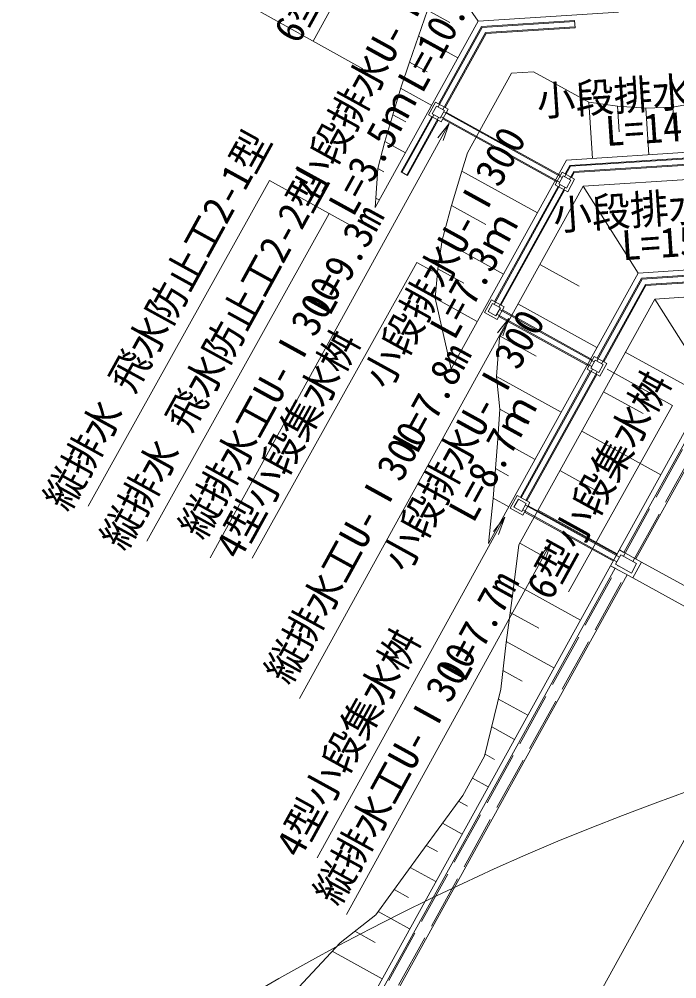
# Model space of a CAD drawing. Units: millimetres on the paper. Extents: x 0 to 420, y -60 to 297.
# Drawn here: x 99.6 to 172.5, y 134.7 to 241.1 of the extents above; entities that cross this region are included whole.
import ezdxf
from ezdxf.enums import TextEntityAlignment as Align

# ---------------------------------------------------------------- set-up
doc = ezdxf.new("R2010")
doc.units = ezdxf.units.MM
doc.linetypes.add('DASHED', pattern=[7.5, 6, -1.5])
for name, color, linetype, lineweight in [('_0-3_①．雨水', 7, 'Continuous', 9), ('①．雨水', 7, 'Continuous', 9), ('③．地下', 7, 'Continuous', 9), ('⑦．防火', 5, 'Continuous', 9), ('造成地', 7, 'Continuous', 9)]:
    doc.layers.add(name, color=color, linetype=linetype, lineweight=lineweight)
doc.styles.add('ＭＳ ゴシック', font='')
doc.styles.get('ＭＳ ゴシック').set_extended_font_data('MS Gothic')

msp = doc.modelspace()

# ---------------------------------------------------------------- linework, layer by layer
at = {"layer": '_0-3_①．雨水'}
for p, q in [((144.293, 260.408), (132.173, 238.636)), ((112.379, 249.655), (137.701, 235.559)), ((147.258, 229.504), (120.773, 181.367)), ((147.258, 229.504), (146.002, 227.912)), ((146.586, 227.591), (147.258, 229.504)), ((127.361, 223.173), (107.273, 187.086)), ((127.361, 223.173), (136.346, 218.171)), ((133.96, 219.5), (113.749, 183.195)), ((143.68, 214.089), (125.438, 181.32)), ((143.68, 214.089), (145.391, 213.136)), ((153.859, 207.877), (130.689, 165.765)), ((153.859, 207.877), (152.603, 206.285)), ((153.187, 205.964), (153.859, 207.877)), ((164.774, 202.251), (171.986, 198.236)), ((171.986, 198.236), (160.48, 177.567)), ((153.407, 185.852), (132.628, 148.086)), ((153.407, 185.852), (152.151, 184.261)), ((152.735, 183.939), (153.407, 185.852)), ((158.556, 183.051), (135.868, 141.815)), ((158.556, 183.051), (157.3, 181.46)), ((157.884, 181.138), (158.556, 183.051)), ((168.56, 180.877), (185.186, 171.729)), ((167.596, 179.125), (184.222, 169.977)), ((152.922, 113.089), (184.222, 169.977))]:
    msp.add_line(p, q, dxfattribs=at)
at = {"layer": '①．雨水'}
for p, q in [((161.144, 240.922), (150.847, 240.257)), ((161.151, 240.812), (150.915, 240.151)), ((161.144, 240.922), (161.197, 240.104)), ((146.044, 231.335), (150.915, 240.151)), ((146.092, 231.65), (150.847, 240.257)), ((146.569, 231.045), (151.281, 239.574)), ((146.81, 231.254), (151.348, 239.468)), ((161.19, 240.213), (151.281, 239.574)), ((161.197, 240.104), (151.348, 239.468)), ((144.977, 230.439), (145.751, 231.839)), ((145.385, 230.556), (145.869, 231.431)), ((145.751, 231.839), (147.151, 231.065)), ((145.869, 231.431), (146.744, 230.948)), ((146.26, 230.073), (146.744, 230.948)), ((146.378, 229.665), (147.151, 231.065)), ((141.934, 224.123), (145.319, 230.25)), ((142.03, 224.07), (145.56, 230.459)), ((142.555, 223.78), (146.085, 230.169)), ((142.651, 223.727), (146.036, 229.854)), ((144.977, 230.439), (146.378, 229.665)), ((145.385, 230.556), (146.26, 230.073)), ((146.357, 230.248), (159.486, 222.994)), ((146.566, 230.006), (159.17, 223.043)), ((146.647, 230.773), (159.776, 223.519)), ((146.963, 230.724), (159.567, 223.761)), ((187.923, 226.618), (160.617, 224.855)), ((188.229, 226.527), (160.684, 224.749)), ((188.268, 225.928), (161.051, 224.172)), ((187.976, 225.799), (161.118, 224.066)), ((160.048, 223.598), (160.684, 224.749)), ((160.097, 223.913), (160.617, 224.855)), ((141.934, 224.123), (142.651, 223.727)), ((158.982, 222.702), (159.756, 224.102)), ((159.39, 222.819), (159.873, 223.694)), ((159.756, 224.102), (161.156, 223.328)), ((159.873, 223.694), (160.748, 223.211)), ((160.573, 223.308), (161.051, 224.172)), ((160.815, 223.517), (161.118, 224.066)), ((152.225, 209.438), (159.565, 222.722)), ((152.274, 209.754), (159.323, 222.513)), ((152.75, 209.148), (160.09, 222.432)), ((158.982, 222.702), (160.382, 221.928)), ((159.39, 222.819), (160.265, 222.336)), ((160.265, 222.336), (160.748, 223.211)), ((160.382, 221.928), (161.156, 223.328)), ((152.992, 209.357), (160.041, 222.116)), ((188.76, 213.645), (168.555, 212.341)), ((189.067, 213.555), (168.622, 212.235)), ((189.106, 212.956), (168.989, 211.657)), ((188.813, 212.827), (169.056, 211.551)), ((163.604, 203.151), (168.622, 212.235)), ((163.653, 203.467), (168.555, 212.341)), ((164.129, 202.861), (168.989, 211.657)), ((164.37, 203.071), (169.056, 211.551)), ((151.159, 208.542), (151.933, 209.942)), ((151.567, 208.659), (152.05, 209.534)), ((151.933, 209.942), (153.333, 209.168)), ((152.05, 209.534), (152.925, 209.051)), ((151.159, 208.542), (152.559, 207.768)), ((151.567, 208.659), (152.442, 208.176)), ((152.442, 208.176), (152.925, 209.051)), ((152.559, 207.768), (153.333, 209.168)), ((152.829, 208.876), (163.332, 203.073)), ((153.145, 208.827), (163.123, 203.314)), ((152.539, 208.351), (163.042, 202.548)), ((152.748, 208.109), (162.726, 202.597)), ((162.538, 202.255), (163.311, 203.656)), ((162.945, 202.373), (163.429, 203.248)), ((163.311, 203.656), (164.712, 202.882)), ((163.429, 203.248), (164.304, 202.765)), ((155.238, 188.009), (163.12, 202.276)), ((162.538, 202.255), (163.938, 201.482)), ((162.945, 202.373), (163.821, 201.889)), ((163.821, 201.889), (164.304, 202.765)), ((163.938, 201.482), (164.712, 202.882)), ((155.142, 188.062), (162.879, 202.067)), ((155.763, 187.718), (163.646, 201.986)), ((155.859, 187.665), (163.597, 201.67)), ((166.617, 181.95), (176.493, 199.826)), ((167.93, 181.225), (177.409, 198.382)), ((154.027, 186.85), (154.8, 188.25)), ((154.434, 186.967), (154.918, 187.843)), ((154.8, 188.25), (156.201, 187.477)), ((154.918, 187.843), (155.793, 187.359)), ((155.31, 186.484), (155.793, 187.359)), ((155.427, 186.076), (156.201, 187.477)), ((154.027, 186.85), (155.427, 186.076)), ((154.434, 186.967), (155.31, 186.484)), ((155.406, 186.659), (165.819, 180.906)), ((155.616, 186.417), (165.415, 181.004)), ((155.696, 187.184), (166.109, 181.432)), ((156.012, 187.135), (165.812, 181.721)), ((166.109, 182.231), (165.142, 180.48)), ((166.109, 182.231), (165.142, 180.48)), ((166.109, 182.231), (168.56, 180.877)), ((165.686, 180.637), (166.266, 181.688)), ((166.266, 181.688), (168.016, 180.72)), ((167.593, 179.126), (168.56, 180.877)), ((133.179, 121.425), (165.65, 180.2)), ((165.142, 180.48), (167.593, 179.126)), ((165.686, 180.637), (167.436, 179.67)), ((167.436, 179.67), (168.016, 180.72)), ((134.536, 120.78), (166.963, 179.474))]:
    msp.add_line(p, q, dxfattribs=at)
at = {"layer": '①．雨水', "linetype": 'DASHED'}
for p, q in [((166.555, 181.528), (176.585, 199.682)), ((167.605, 180.947), (177.317, 198.527)), ((133.315, 121.36), (165.975, 180.477)), ((134.4, 120.844), (167.025, 179.897))]:
    msp.add_line(p, q, dxfattribs=at)
at = {"layer": '⑦．防火'}
msp.add_arc((267.3, -108.398), 280, 57.05989, 157.23685, dxfattribs=at)
at = {"layer": '造成地'}
for p, q in [((150.481, 240.835), (146.151, 247.08)), ((144.873, 242.037), (143.864, 239.167)), ((144.873, 242.037), (147.323, 240.683)), ((166.001, 241.837), (150.481, 240.835)), ((139.068, 220.176), (150.481, 240.835)), ((161.144, 240.922), (150.847, 240.257)), ((161.151, 240.812), (150.915, 240.151)), ((161.144, 240.922), (161.197, 240.103)), ((146.044, 231.334), (150.915, 240.151)), ((146.092, 231.65), (150.847, 240.257)), ((146.569, 231.044), (151.281, 239.573)), ((146.81, 231.254), (151.348, 239.468)), ((161.19, 240.213), (151.281, 239.573)), ((161.197, 240.103), (151.348, 239.468)), ((143.864, 239.167), (142.855, 236.297)), ((148.228, 236.756), (143.864, 239.167)), ((142.855, 236.297), (141.913, 233.429)), ((142.855, 236.297), (144.814, 235.215)), ((149.269, 226.233), (154.145, 235.059)), ((156.596, 235.217), (154.145, 235.059)), ((156.596, 235.217), (162.732, 231.857)), ((141.913, 233.429), (141, 230.468)), ((145.326, 231.505), (141.854, 233.423)), ((144.977, 230.438), (145.751, 231.839)), ((145.385, 230.556), (145.869, 231.431)), ((145.751, 231.839), (147.151, 231.065)), ((145.869, 231.431), (146.744, 230.947)), ((146.26, 230.072), (146.744, 230.947)), ((146.378, 229.665), (147.151, 231.065)), ((163.135, 225.619), (162.732, 231.857)), ((162.732, 231.857), (165.892, 231.424)), ((165.892, 231.424), (166.076, 228.573)), ((165.892, 231.424), (169.04, 231.187)), ((169.04, 231.187), (172.037, 231.32)), ((169.373, 226.021), (169.04, 231.187)), ((172.037, 231.32), (175.009, 231.861)), ((172.037, 231.32), (172.209, 228.666)), ((141, 230.468), (140.146, 227.512)), ((141, 230.468), (142.438, 229.673)), ((141.934, 224.123), (145.319, 230.25)), ((142.03, 224.069), (145.56, 230.459)), ((142.555, 223.779), (146.085, 230.169)), ((142.651, 223.726), (146.036, 229.853)), ((144.977, 230.438), (146.378, 229.665)), ((145.385, 230.556), (146.26, 230.072)), ((146.357, 230.247), (159.486, 222.994)), ((146.566, 230.006), (159.17, 223.043)), ((146.647, 230.772), (159.776, 223.519)), ((146.963, 230.724), (159.567, 223.76)), ((237.938, 230.447), (160.251, 225.433)), ((150.585, 228.616), (154.044, 226.705)), ((140.146, 227.512), (139.364, 224.517)), ((142.425, 226.253), (140.146, 227.512)), ((187.923, 226.617), (160.617, 224.855)), ((235.951, 227.313), (162.083, 222.545)), ((148.664, 224.219), (149.269, 226.233)), ((188.229, 226.527), (160.684, 224.749)), ((188.268, 225.928), (161.051, 224.171)), ((187.976, 225.799), (161.118, 224.065)), ((139.364, 224.517), (139.139, 221.214)), ((139.364, 224.517), (140.03, 224.149)), ((160.251, 225.433), (147.465, 202.289)), ((160.048, 223.597), (160.684, 224.749)), ((160.097, 223.913), (160.617, 224.855)), ((141.934, 224.123), (142.651, 223.726)), ((147.521, 220.409), (148.664, 224.219)), ((157.028, 219.599), (148.664, 224.219)), ((158.982, 222.701), (159.756, 224.102)), ((159.389, 222.819), (159.873, 223.694)), ((159.756, 224.102), (161.156, 223.328)), ((159.873, 223.694), (160.748, 223.21)), ((160.573, 223.307), (161.051, 224.171)), ((160.815, 223.517), (161.118, 224.065)), ((152.225, 209.437), (159.565, 222.722)), ((152.274, 209.753), (159.323, 222.513)), ((152.75, 209.147), (160.09, 222.432)), ((162.083, 222.545), (152.822, 205.783)), ((158.982, 222.701), (160.382, 221.927)), ((159.389, 222.819), (160.265, 222.335)), ((160.265, 222.335), (160.748, 223.21)), ((160.382, 221.927), (161.156, 223.328)), ((168.189, 212.918), (162.083, 222.545)), ((152.992, 209.357), (160.041, 222.116)), ((168.189, 212.918), (310.958, 222.134)), ((139.139, 221.214), (139.068, 220.176)), ((139.524, 221.001), (139.139, 221.214)), ((146.462, 216.553), (147.521, 220.409)), ((147.521, 220.409), (151.313, 218.314)), ((170.02, 210.03), (310.032, 219.068)), ((146.011, 213.375), (146.462, 216.553)), ((153.268, 212.793), (146.462, 216.553)), ((157.292, 213.874), (161.669, 211.456)), ((145.702, 210.118), (146.011, 213.375)), ((146.011, 213.375), (148.878, 211.791)), ((151.625, 182.937), (168.189, 212.918)), ((188.76, 213.645), (168.555, 212.34)), ((189.067, 213.554), (168.622, 212.234)), ((189.105, 212.955), (168.989, 211.657)), ((188.813, 212.826), (169.056, 211.551)), ((163.604, 203.151), (168.622, 212.234)), ((163.653, 203.467), (168.555, 212.34)), ((164.129, 202.861), (168.989, 211.657)), ((164.37, 203.07), (169.056, 211.551)), ((150.366, 207.541), (145.702, 210.118)), ((147.465, 202.289), (145.702, 210.118)), ((151.159, 208.541), (151.933, 209.942)), ((151.567, 208.659), (152.05, 209.534)), ((151.933, 209.942), (153.333, 209.168)), ((152.05, 209.534), (152.925, 209.05)), ((154.975, 182.796), (170.02, 210.03)), ((170.02, 210.03), (176.127, 200.404)), ((151.159, 208.541), (152.559, 207.768)), ((151.567, 208.659), (152.442, 208.175)), ((152.442, 208.175), (152.925, 209.05)), ((152.559, 207.768), (153.333, 209.168)), ((152.829, 208.875), (163.332, 203.073)), ((153.145, 208.827), (163.123, 203.314)), ((163.627, 204.662), (154.874, 209.497)), ((152.539, 208.35), (163.042, 202.547)), ((152.748, 208.109), (162.726, 202.596)), ((152.822, 205.783), (152.501, 201.454)), ((152.895, 205.914), (156.875, 203.715)), ((162.538, 202.255), (163.311, 203.655)), ((162.945, 202.372), (163.429, 203.248)), ((163.311, 203.655), (164.712, 202.882)), ((163.429, 203.248), (164.304, 202.764)), ((175.521, 199.309), (166.769, 204.144)), ((155.238, 188.008), (163.12, 202.276)), ((162.538, 202.255), (163.938, 201.481)), ((162.945, 202.372), (163.821, 201.889)), ((163.821, 201.889), (164.304, 202.764)), ((163.938, 201.481), (164.712, 202.882)), ((159.668, 197.495), (152.501, 201.454)), ((152.501, 201.454), (152.854, 197.832)), ((155.142, 188.061), (162.879, 202.066)), ((155.763, 187.718), (163.646, 201.986)), ((155.859, 187.665), (163.597, 201.67)), ((132.654, 121.715), (176.127, 200.404)), ((164.351, 199.768), (168.727, 197.35)), ((166.617, 181.95), (176.493, 199.826)), ((166.617, 181.95), (176.493, 199.826)), ((152.854, 197.832), (152.636, 194.525)), ((152.854, 197.832), (155.679, 196.271)), ((167.93, 181.225), (177.409, 198.382)), ((170.686, 190.556), (161.933, 195.391)), ((152.636, 194.525), (152.376, 191.242)), ((156.766, 192.243), (152.636, 194.525)), ((152.376, 191.242), (152.136, 187.947)), ((152.376, 191.242), (153.846, 190.429)), ((159.515, 191.015), (163.892, 188.597)), ((152.136, 187.947), (151.625, 182.937)), ((153.865, 186.991), (152.114, 187.959)), ((154.027, 186.849), (154.8, 188.25)), ((154.434, 186.967), (154.918, 187.842)), ((154.8, 188.25), (156.201, 187.476)), ((154.918, 187.842), (155.793, 187.359)), ((155.31, 186.483), (155.793, 187.359)), ((155.427, 186.076), (156.201, 187.476)), ((154.027, 186.849), (155.427, 186.076)), ((154.434, 186.967), (155.31, 186.483)), ((155.406, 186.658), (165.819, 180.906)), ((155.616, 186.417), (165.415, 181.003)), ((155.696, 187.184), (166.109, 181.431)), ((156.012, 187.135), (165.812, 181.721)), ((165.85, 181.803), (157.097, 186.639)), ((155.067, 182.963), (159.093, 180.739)), ((154.975, 182.796), (154.306, 177.451)), ((165.142, 180.48), (166.109, 182.231)), ((166.109, 182.231), (165.142, 180.48)), ((166.109, 182.231), (165.142, 180.48)), ((166.109, 182.231), (166.617, 181.95)), ((166.109, 182.231), (168.56, 180.877)), ((165.686, 180.637), (166.266, 181.687)), ((166.266, 181.687), (168.016, 180.72)), ((167.593, 179.126), (168.56, 180.877)), ((133.179, 121.425), (165.65, 180.2)), ((133.179, 121.424), (165.65, 180.199)), ((165.65, 180.2), (165.142, 180.48)), ((165.142, 180.48), (167.593, 179.126)), ((165.686, 180.637), (167.436, 179.67)), ((167.436, 179.67), (168.016, 180.72)), ((134.536, 120.779), (166.963, 179.474)), ((161.789, 174.453), (154.439, 178.513)), ((154.306, 177.451), (153.556, 171.957)), ((154.012, 175.296), (157.173, 173.549)), ((153.556, 171.957), (152.996, 166.807)), ((158.866, 169.16), (153.573, 172.084)), ((153.218, 168.853), (155.352, 167.674)), ((152.996, 166.807), (151.165, 159.358)), ((155.964, 163.909), (152.723, 165.699)), ((154.483, 161.228), (151.966, 162.619)), ((151.225, 159.601), (152.292, 159.012)), ((151.165, 159.358), (148.762, 155.008)), ((151.582, 155.976), (149.831, 156.944)), ((148.762, 155.008), (144.108, 148.653)), ((148.292, 154.367), (149.274, 153.824)), ((148.681, 150.725), (146.505, 151.927)), ((144.718, 149.486), (145.972, 148.794)), ((144.108, 148.653), (139.145, 141.798)), ((145.779, 145.473), (142.941, 147.041)), ((141.168, 144.593), (142.748, 143.72)), ((139.145, 141.798), (135.172, 138.681)), ((142.878, 140.221), (139.396, 142.145)), ((136.813, 139.968), (139.064, 138.725)), ((135.172, 138.681), (129.553, 132.646)), ((139.827, 134.7), (134.306, 137.75))]:
    msp.add_line(p, q, dxfattribs=at)
at = {"layer": '造成地', "linetype": 'DASHED'}
for p, q in [((166.555, 181.527), (176.585, 199.681)), ((167.605, 180.947), (177.317, 198.526)), ((133.315, 121.36), (165.975, 180.477)), ((134.4, 120.844), (167.025, 179.897))]:
    msp.add_line(p, q, dxfattribs=at)

# ---------------------------------------------------------------- texts
at = {"layer": '_0-3_①．雨水', "style": 'ＭＳ ゴシック', "width": 0.95}
for s, rotation, p in [('6型小段集水桝', 61.18, (131.401, 237.668)), ('小段排水U-Ⅰ300', 61.18, (133.397, 220.463)), ('L=10.0ｍ', 61.18, (145.138, 232.201)), ('小段排水U-Ⅰ300', 3.793, (157.126, 229.307)), ('L=3.5ｍ', 61.18, (137.483, 218.516)), ('L=14.2ｍ', 3.793, (164.711, 226.001)), ('縦排水 飛水防止工2-1型', 61.18, (105.924, 185.85)), ('小段排水U-Ⅰ300', 61.18, (141.322, 199.329)), ('縦排水 飛水防止工2-2型', 61.18, (112.209, 181.5)), ('小段排水U-Ⅰ300', 3.793, (158.94, 216.651)), ('L=9.3m', 61.18, (134.87, 207.52)), ('L=7.3ｍ', 61.18, (148.701, 204.856)), ('L=15.2ｍ', 3.793, (166.525, 213.345)), ('縦排水工U-Ⅰ300', 61.18, (120.893, 182.722)), ('小段排水U-Ⅰ300', 61.18, (143.416, 179.073)), ('4型小段集水桝', 61.18, (124.932, 180.477)), ('L=7.8m', 61.18, (144.533, 192.21)), ('6型小段集水桝', 61.18, (159.375, 175.968)), ('L=8.7ｍ', 61.18, (150.795, 184.601)), ('縦排水工U-Ⅰ300', 61.18, (130.416, 166.663)), ('L=7.7m', 61.18, (149.804, 166.936)), ('4型小段集水桝', 61.18, (131.622, 147.397)), ('縦排水工U-Ⅰ300', 61.18, (135.826, 142.139)), ('19号自由勾配側溝600×900', 61.18, (173.715, 106.356))]:
    msp.add_text(s, height=3.299, rotation=rotation, dxfattribs=at).set_placement(p, align=Align.BOTTOM_LEFT)
at = {"layer": '③．地下', "style": 'ＭＳ ゴシック'}
msp.add_text('φ300 (横断延長）L=133.0', height=4.399, rotation=20.457, dxfattribs=at).set_placement((163.271, 110.469), align=Align.BOTTOM_LEFT)

doc.saveas('drawing.dxf')
